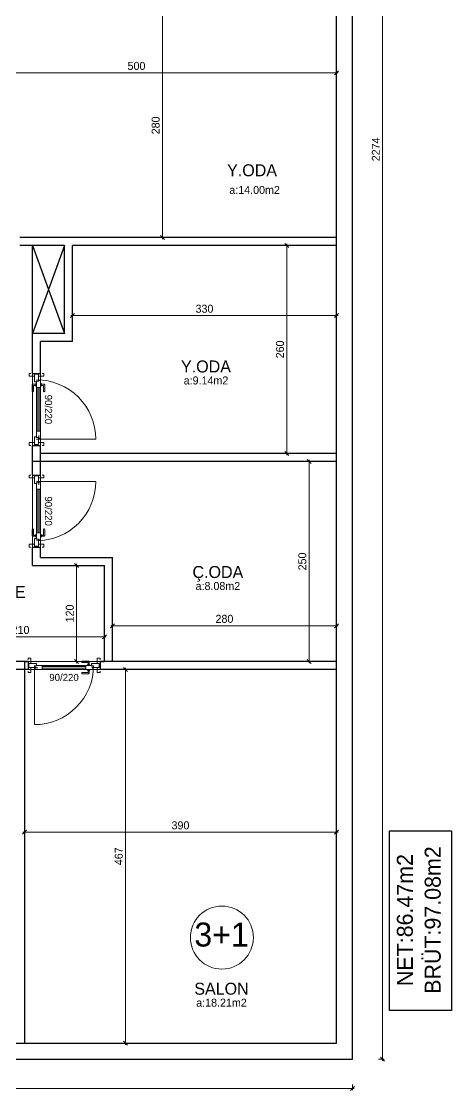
# Model space of a CAD drawing. Header units: centimetres. Extents: x 562865 to 1310255, y -148070 to 32737.
# Drawn here: x 592945 to 593483, y -5469 to -4132 of the extents above; entities that cross this region are included whole.
import ezdxf
from ezdxf.enums import TextEntityAlignment as Align

# ---------------------------------------------------------------- set-up
doc = ezdxf.new("R2010")
doc.units = ezdxf.units.CM
doc.header["$LTSCALE"] = 2.5
doc.layers.get('0').update_dxf_attribs({"color": 86})
for name, color, linetype in [('alan', 7, 'Continuous'), ('kapi-yazi', 7, 'Continuous'), ('mahal', 7, 'Continuous')]:
    doc.layers.add(name, color=color, linetype=linetype)
for name, color, linetype, lineweight in [('DUVAR', 4, 'Continuous', 30), ('duvar-kesim', 7, 'Continuous', 0), ('GÖRÜNÜŞLER', 96, 'Continuous', 25), ('iç ölçü', 106, 'Continuous', 18), ('kapi', 9, 'Continuous', 0)]:
    doc.layers.add(name, color=color, linetype=linetype, lineweight=lineweight)
doc.styles.add('PINAR', font='comic.ttf')
doc.dimstyles.new('TEMİZ ÖLÇÜ', dxfattribs={"dimtxt": 10, "dimasz": 5, "dimexe": 1.8, "dimexo": 0.625, "dimgap": 3, "dimtad": 1, "dimdec": 0, "dimrnd": 0.5, "dimzin": 1, "dimdsep": 46, "dimtxsty": 'PINAR', "dimblk": 'OBLIQUE', "dimcen": 0.9, "dimdle": 2, "dimclrd": 256, "dimclre": 256, "dimclrt": 7, "dimadec": 0, "dimazin": 0, "dimtfac": 1, "dimtdec": 0, "dimtofl": 0, "dimtmove": 2, "dimatfit": 2, "dimfxl": 10, "dimfxlon": 1, "dimlwd": -1, "dimlwe": -1, "dimarcsym": 0})

# ---------------------------------------------------------------- blocks, each defined once
blk = doc.blocks.new('fm-door1')
at = {"linetype": 'Continuous'}
for p, q in [((0, 25), (0, -25)), ((100, 25), (0, 25)), ((80, 32), (80, 0)), ((84, 28), (128, 28)), ((90, 50), (910, 50)), ((90, 50), (90, 30)), ((100, 30), (90, 30)), ((100, 30), (100, -5)), ((100, 30), (100, -5)), ((100, 0), (900, 0)), ((190, 50), (190, 0)), ((810, 50), (810, 0)), ((910, 30), (900, 30)), ((900, 30), (900, -5)), ((900, 25), (1000, 25)), ((910, 50), (910, 30)), ((1000, 25), (1000, -25)), ((110, -25), (0, -25)), ((100, -5), (110, -5)), ((110, -5), (100, -5)), ((110, -5), (110, -25)), ((110, -25), (110, -5)), ((890, -25), (890, -5)), ((890, -5), (900, -5)), ((890, -25), (1000, -25))]:
    blk.add_line(p, q, dxfattribs=at)
at = {"color": 8, "linetype": 'Continuous'}
for p, q in [((190, 35), (810, 35)), ((190, 15), (810, 15))]:
    blk.add_line(p, q, dxfattribs=at)
at = {"linetype": 'Continuous'}
for points in [[(858, 58), (858, 89, 0.414214), (842, 104), (759, 104, 1), (759, 89), (835, 89, -0.414214), (842, 81), (842, 58)], [(858, -8), (858, -39, -0.414214), (842, -54), (759, -54, -1), (759, -39), (835, -39, 0.414214), (842, -31), (842, -8)]]:
    blk.add_lwpolyline(points, format="xyb", dxfattribs=at)
for points in [[(869, 50), (869, 58), (831, 58), (831, 50)], [(869, 0), (869, -8), (831, -8), (831, 0)]]:
    blk.add_lwpolyline(points, dxfattribs=at)
blk.add_circle((84, 32), 4.26, dxfattribs=at)
blk = doc.blocks.new('_Oblique')
at = {"color": 0, "linetype": 'ByBlock', "lineweight": -2}
blk.add_line((-0.5, -0.5), (0.5, 0.5), dxfattribs=at)
blk = doc.blocks.new('*D276')
at = {"layer": 'Defpoints', "color": 0}
for p in [(593121.2, -4942.2), (593074.9, -5409.2), (593121.2, -5409.2)]:
    blk.add_point(p, dxfattribs=at)
at = {"layer": 'iç ölçü'}
for p, q in [((593079.9, -4942.2), (593073.1, -4942.2)), ((593074.9, -4940.2), (593074.9, -5411.2)), ((593079.9, -5409.2), (593073.1, -5409.2))]:
    blk.add_line(p, q, dxfattribs=at)
at = {"layer": 'iç ölçü', "linetype": 'ByBlock', "xscale": 5, "yscale": 5, "zscale": 5}
for p, rotation in [((593074.9, -4942.2), 90), ((593074.9, -5409.2), 270)]:
    blk.add_blockref('_Oblique', p, dxfattribs=dict(at, rotation=rotation))
at = {"layer": 'iç ölçü', "color": 7, "insert": (593066.4, -5175.7), "char_height": 10, "attachment_point": 5, "rotation": 90, "style": 'PINAR'}
blk.add_mtext('467', dxfattribs=at)
blk = doc.blocks.new('*D277')
at = {"layer": 'Defpoints', "color": 0}
for p in [(592948.6, -5117.1), (593338.6, -5117.1), (593338.6, -5145.7)]:
    blk.add_point(p, dxfattribs=at)
at = {"layer": 'iç ölçü'}
for p, q in [((592948.6, -5140.7), (592948.6, -5147.5)), ((593338.6, -5140.7), (593338.6, -5147.5)), ((592946.6, -5145.7), (593340.6, -5145.7))]:
    blk.add_line(p, q, dxfattribs=at)
at = {"layer": 'iç ölçü', "linetype": 'ByBlock', "xscale": 5, "yscale": 5, "zscale": 5, "rotation": 180}
blk.add_blockref('_Oblique', (592948.6, -5145.7), dxfattribs=at)
at = {"layer": 'iç ölçü', "linetype": 'ByBlock', "xscale": 5, "yscale": 5, "zscale": 5}
blk.add_blockref('_Oblique', (593338.6, -5145.7), dxfattribs=at)
at = {"layer": 'iç ölçü', "color": 7, "insert": (593143.6, -5137.1), "char_height": 10, "attachment_point": 5, "style": 'PINAR'}
blk.add_mtext('390', dxfattribs=at)
blk = doc.blocks.new('*D278')
at = {"layer": 'Defpoints', "color": 0}
for p in [(593281.2, -4682.2), (593304.5, -4682.2), (593281.2, -4932.2)]:
    blk.add_point(p, dxfattribs=at)
at = {"layer": 'iç ölçü'}
for p, q in [((593299.5, -4682.2), (593306.3, -4682.2)), ((593304.5, -4934.2), (593304.5, -4680.2)), ((593299.5, -4932.2), (593306.3, -4932.2))]:
    blk.add_line(p, q, dxfattribs=at)
at = {"layer": 'iç ölçü', "linetype": 'ByBlock', "xscale": 5, "yscale": 5, "zscale": 5}
for p, rotation in [((593304.5, -4682.2), 90), ((593304.5, -4932.2), 270)]:
    blk.add_blockref('_Oblique', p, dxfattribs=dict(at, rotation=rotation))
at = {"layer": 'iç ölçü', "color": 7, "insert": (593296, -4807.2), "char_height": 10, "attachment_point": 5, "rotation": 90, "style": 'PINAR'}
blk.add_mtext('250', dxfattribs=at)
blk = doc.blocks.new('*D279')
at = {"layer": 'Defpoints', "color": 0}
for p in [(593058.6, -4828.7), (593338.6, -4828.7), (593338.6, -4887.5)]:
    blk.add_point(p, dxfattribs=at)
at = {"layer": 'iç ölçü'}
for p, q in [((593056.6, -4887.5), (593340.6, -4887.5)), ((593058.6, -4882.5), (593058.6, -4889.3)), ((593338.6, -4882.5), (593338.6, -4889.3))]:
    blk.add_line(p, q, dxfattribs=at)
at = {"layer": 'iç ölçü', "linetype": 'ByBlock', "xscale": 5, "yscale": 5, "zscale": 5, "rotation": 180}
blk.add_blockref('_Oblique', (593058.6, -4887.5), dxfattribs=at)
at = {"layer": 'iç ölçü', "linetype": 'ByBlock', "xscale": 5, "yscale": 5, "zscale": 5}
blk.add_blockref('_Oblique', (593338.6, -4887.5), dxfattribs=at)
at = {"layer": 'iç ölçü', "color": 7, "insert": (593198.6, -4879), "char_height": 10, "attachment_point": 5, "style": 'PINAR'}
blk.add_mtext('280', dxfattribs=at)
blk = doc.blocks.new('*D280')
at = {"layer": 'Defpoints', "color": 0}
for p in [(593262.7, -4412.2), (593276.6, -4412.2), (593262.7, -4672.2)]:
    blk.add_point(p, dxfattribs=at)
at = {"layer": 'iç ölçü'}
for p, q in [((593271.6, -4412.2), (593278.4, -4412.2)), ((593276.6, -4674.2), (593276.6, -4410.2)), ((593271.6, -4672.2), (593278.4, -4672.2))]:
    blk.add_line(p, q, dxfattribs=at)
at = {"layer": 'iç ölçü', "linetype": 'ByBlock', "xscale": 5, "yscale": 5, "zscale": 5}
for p, rotation in [((593276.6, -4412.2), 90), ((593276.6, -4672.2), 270)]:
    blk.add_blockref('_Oblique', p, dxfattribs=dict(at, rotation=rotation))
at = {"layer": 'iç ölçü', "color": 7, "insert": (593268.1, -4542.2), "char_height": 10, "attachment_point": 5, "rotation": 90, "style": 'PINAR'}
blk.add_mtext('260', dxfattribs=at)
blk = doc.blocks.new('*D281')
at = {"layer": 'Defpoints', "color": 0}
for p in [(593338.6, -4499.8), (593008.6, -4506), (593338.6, -4506)]:
    blk.add_point(p, dxfattribs=at)
at = {"layer": 'iç ölçü'}
for p, q in [((593006.6, -4499.8), (593340.6, -4499.8)), ((593008.6, -4504.8), (593008.6, -4498)), ((593338.6, -4504.8), (593338.6, -4498))]:
    blk.add_line(p, q, dxfattribs=at)
at = {"layer": 'iç ölçü', "linetype": 'ByBlock', "xscale": 5, "yscale": 5, "zscale": 5, "rotation": 180}
blk.add_blockref('_Oblique', (593008.6, -4499.8), dxfattribs=at)
at = {"layer": 'iç ölçü', "linetype": 'ByBlock', "xscale": 5, "yscale": 5, "zscale": 5}
blk.add_blockref('_Oblique', (593338.6, -4499.8), dxfattribs=at)
at = {"layer": 'iç ölçü', "color": 7, "insert": (593173.6, -4491.4), "char_height": 10, "attachment_point": 5, "style": 'PINAR'}
blk.add_mtext('330', dxfattribs=at)
blk = doc.blocks.new('*D282')
at = {"layer": 'Defpoints', "color": 0}
for p in [(593088.6, -4122.2), (593121.1, -4122.2), (593088.6, -4402.2)]:
    blk.add_point(p, dxfattribs=at)
at = {"layer": 'iç ölçü'}
for p, q in [((593116.1, -4122.2), (593122.9, -4122.2)), ((593121.1, -4404.2), (593121.1, -4120.2)), ((593116.1, -4402.2), (593122.9, -4402.2))]:
    blk.add_line(p, q, dxfattribs=at)
at = {"layer": 'iç ölçü', "linetype": 'ByBlock', "xscale": 5, "yscale": 5, "zscale": 5}
for p, rotation in [((593121.1, -4122.2), 90), ((593121.1, -4402.2), 270)]:
    blk.add_blockref('_Oblique', p, dxfattribs=dict(at, rotation=rotation))
at = {"layer": 'iç ölçü', "color": 7, "insert": (593112.6, -4262.2), "char_height": 10, "attachment_point": 5, "rotation": 90, "style": 'PINAR'}
blk.add_mtext('280', dxfattribs=at)
blk = doc.blocks.new('*D283')
at = {"layer": 'Defpoints', "color": 0}
for p in [(592838.6, -4165.4), (593338.6, -4165.4), (593338.6, -4196.3)]:
    blk.add_point(p, dxfattribs=at)
at = {"layer": 'iç ölçü'}
for p, q in [((592838.6, -4191.3), (592838.6, -4198.1)), ((593338.6, -4191.3), (593338.6, -4198.1)), ((592836.6, -4196.3), (593340.6, -4196.3))]:
    blk.add_line(p, q, dxfattribs=at)
at = {"layer": 'iç ölçü', "linetype": 'ByBlock', "xscale": 5, "yscale": 5, "zscale": 5, "rotation": 180}
blk.add_blockref('_Oblique', (592838.6, -4196.3), dxfattribs=at)
at = {"layer": 'iç ölçü', "linetype": 'ByBlock', "xscale": 5, "yscale": 5, "zscale": 5}
blk.add_blockref('_Oblique', (593338.6, -4196.3), dxfattribs=at)
at = {"layer": 'iç ölçü', "color": 7, "insert": (593088.6, -4187.9), "char_height": 10, "attachment_point": 5, "style": 'PINAR'}
blk.add_mtext('500', dxfattribs=at)
blk = doc.blocks.new('*D262')
at = {"layer": 'Defpoints', "color": 0}
for p in [(593048.6, -4901.3), (592838.6, -4906.5), (593048.6, -4906.5)]:
    blk.add_point(p, dxfattribs=at)
at = {"layer": 'iç ölçü'}
for p, q in [((592836.6, -4901.3), (593050.6, -4901.3)), ((592838.6, -4905.9), (592838.6, -4899.5)), ((593048.6, -4905.9), (593048.6, -4899.5))]:
    blk.add_line(p, q, dxfattribs=at)
at = {"layer": 'iç ölçü', "linetype": 'ByBlock', "xscale": 5, "yscale": 5, "zscale": 5, "rotation": 180}
blk.add_blockref('_Oblique', (592838.6, -4901.3), dxfattribs=at)
at = {"layer": 'iç ölçü', "linetype": 'ByBlock', "xscale": 5, "yscale": 5, "zscale": 5}
blk.add_blockref('_Oblique', (593048.6, -4901.3), dxfattribs=at)
at = {"layer": 'iç ölçü', "color": 7, "insert": (592943.6, -4892.9), "char_height": 10, "attachment_point": 5, "style": 'PINAR'}
blk.add_mtext('210', dxfattribs=at)
blk = doc.blocks.new('*D263')
at = {"layer": 'Defpoints', "color": 0}
for p in [(593003.6, -4812.2), (593013.6, -4812.2), (592998, -4932.2)]:
    blk.add_point(p, dxfattribs=at)
at = {"layer": 'iç ölçü'}
for p, q in [((593013.6, -4934.2), (593013.6, -4810.2)), ((593008.6, -4812.2), (593015.4, -4812.2)), ((593008.6, -4932.2), (593015.4, -4932.2))]:
    blk.add_line(p, q, dxfattribs=at)
at = {"layer": 'iç ölçü', "linetype": 'ByBlock', "xscale": 5, "yscale": 5, "zscale": 5}
for p, rotation in [((593013.6, -4812.2), 90), ((593013.6, -4932.2), 270)]:
    blk.add_blockref('_Oblique', p, dxfattribs=dict(at, rotation=rotation))
at = {"layer": 'iç ölçü', "color": 7, "insert": (593005.2, -4872.2), "char_height": 10, "attachment_point": 5, "rotation": 90, "style": 'PINAR'}
blk.add_mtext('120', dxfattribs=at)
blk = doc.blocks.new('*D596')
at = {"layer": 'Defpoints', "color": 0}
for p in [(591918.6, -5429.2), (593358.6, -5429.2), (593358.6, -5466.1)]:
    blk.add_point(p, dxfattribs=at)
at = {"layer": 'iç ölçü'}
for p, q in [((591918.6, -5461.1), (591918.6, -5467.9)), ((593358.6, -5461.1), (593358.6, -5467.9)), ((591916.6, -5466.1), (593360.6, -5466.1))]:
    blk.add_line(p, q, dxfattribs=at)
at = {"layer": 'iç ölçü', "linetype": 'ByBlock', "xscale": 5, "yscale": 5, "zscale": 5, "rotation": 180}
blk.add_blockref('_Oblique', (591918.6, -5466.1), dxfattribs=at)
at = {"layer": 'iç ölçü', "linetype": 'ByBlock', "xscale": 5, "yscale": 5, "zscale": 5}
blk.add_blockref('_Oblique', (593358.6, -5466.1), dxfattribs=at)
at = {"layer": 'iç ölçü', "color": 7, "insert": (592638.6, -5457.7), "char_height": 10, "attachment_point": 5, "style": 'PINAR'}
blk.add_mtext('1440', dxfattribs=at)
blk = doc.blocks.new('*D597')
at = {"layer": 'Defpoints', "color": 0}
for p in [(593358.6, -3155.2), (593396.4, -3155.2), (593358.6, -5429.2)]:
    blk.add_point(p, dxfattribs=at)
at = {"layer": 'iç ölçü'}
for p, q in [((593396.4, -5431.2), (593396.4, -3153.2)), ((593391.4, -3155.2), (593398.2, -3155.2)), ((593391.4, -5429.2), (593398.2, -5429.2))]:
    blk.add_line(p, q, dxfattribs=at)
at = {"layer": 'iç ölçü', "linetype": 'ByBlock', "xscale": 5, "yscale": 5, "zscale": 5}
for p, rotation in [((593396.4, -3155.2), 90), ((593396.4, -5429.2), 270)]:
    blk.add_blockref('_Oblique', p, dxfattribs=dict(at, rotation=rotation))
at = {"layer": 'iç ölçü', "color": 7, "insert": (593387.9, -4292.2), "char_height": 10, "attachment_point": 5, "rotation": 90, "style": 'PINAR'}
blk.add_mtext('2274', dxfattribs=at)

msp = doc.modelspace()

# ---------------------------------------------------------------- linework, layer by layer
at = {"layer": 'DUVAR'}
for p, q in [((593338.6, -4402.2), (592942.7, -4402.2)), ((592998.6, -4412.2), (592942.7, -4412.2)), ((592998.6, -4522.2), (592998.6, -4412.2)), ((593008.6, -4532.2), (593008.6, -4412.2)), ((593338.6, -4412.2), (593008.6, -4412.2)), ((592958.6, -4572.2), (592958.6, -4522.2)), ((592998.6, -4522.2), (592958.6, -4522.2)), ((592968.6, -4572.2), (592968.6, -4532.2)), ((593008.6, -4532.2), (592968.6, -4532.2)), ((592958.6, -4572.2), (592968.6, -4572.2)), ((592958.6, -4699.3), (592958.6, -4662.2)), ((592958.6, -4662.2), (592968.6, -4662.2)), ((592968.6, -4699.3), (592968.6, -4662.2)), ((593338.6, -4672.2), (592968.6, -4672.2)), ((593338.6, -4682.2), (592958.6, -4682.2)), ((592958.6, -4699.3), (592968.6, -4699.3)), ((592958.6, -4812.2), (592958.6, -4789.3)), ((592958.6, -4789.3), (592968.6, -4789.3)), ((592968.6, -4802.2), (592968.6, -4789.3)), ((592968.6, -4802.2), (593058.6, -4802.2)), ((593058.6, -4932.2), (593058.6, -4802.2)), ((592958.6, -4812.2), (593048.6, -4812.2)), ((593048.6, -4932.2), (593048.6, -4812.2)), ((592953, -4932.2), (592933.9, -4932.2)), ((592953, -4942.2), (592933.9, -4942.2)), ((592948.6, -4932.2), (592948.6, -5409.2)), ((592948.6, -4932.2), (592953, -4932.2)), ((592953, -4932.2), (592953, -4942.2)), ((593338.6, -4932.2), (593043, -4932.2)), ((593043, -4932.2), (593048.6, -4932.2)), ((593043, -4932.2), (593043, -4942.2)), ((593338.6, -4942.2), (593043, -4942.2))]:
    msp.add_line(p, q, dxfattribs=at)
for points in [[(591918.6, -4142.2), (591918.6, -5429.2), (593358.6, -5429.2), (593358.6, -3155.2), (591918.6, -3155.2), (591918.6, -3992.2)], [(591938.6, -4162.2), (591938.6, -5409.2), (593338.6, -5409.2), (593338.6, -3175.2), (591938.6, -3175.2), (591938.6, -3972.2)]]:
    msp.add_lwpolyline(points, dxfattribs=at)
at = {"layer": 'duvar-kesim'}
for p, q in [((592958.6, -4662.2), (592958.6, -4572.2)), ((592968.6, -4662.2), (592968.6, -4572.2)), ((592958.6, -4699.3), (592958.6, -4789.3)), ((592968.6, -4699.3), (592968.6, -4789.3)), ((592953, -4932.2), (593043, -4932.2)), ((592953, -4942.2), (593043, -4942.2))]:
    msp.add_line(p, q, dxfattribs=at)
at = {"layer": 'GÖRÜNÜŞLER'}
for p, q in [((592958.6, -4522.2), (592958.6, -4412.2)), ((592958.6, -4412.2), (592998.6, -4522.2)), ((592998.6, -4412.2), (592958.6, -4522.2))]:
    msp.add_line(p, q, dxfattribs=at)
at = {"layer": 'GÖRÜNÜŞLER', "lineweight": 30}
msp.add_lwpolyline([(593405.1, -5368.5), (593405.1, -5144), (593482.7, -5144), (593482.7, -5368.5)], close=True, dxfattribs=at)
at = {"layer": 'iç ölçü'}
msp.add_lwpolyline([(591918.6, -3982.2), (591918.6, -3155.2), (593358.6, -3155.2), (593358.6, -5429.2), (591918.6, -5429.2), (591918.6, -4152.2)], dxfattribs=at)
msp.add_circle((593195.4, -5277.3), 39.4, dxfattribs=at)
at = {"layer": 'kapi'}
for points in [[(592956.6, -4572.2), (592954.6, -4572.2), (592954.6, -4575.7), (592961.1, -4575.7)], [(592970.6, -4572.2), (592972.6, -4572.2), (592972.6, -4575.7), (592966.1, -4575.7)], [(592956.6, -4662.2), (592954.6, -4662.2), (592954.6, -4658.7), (592961.1, -4658.7)], [(592970.6, -4662.2), (592972.6, -4662.2), (592972.6, -4658.7), (592966.1, -4658.7)], [(592956.6, -4699.3), (592954.6, -4699.3), (592954.6, -4702.8), (592961.1, -4702.8)], [(592970.6, -4699.3), (592972.6, -4699.3), (592972.6, -4702.8), (592966.1, -4702.8)], [(592956.6, -4789.3), (592954.6, -4789.3), (592954.6, -4785.8), (592961.1, -4785.8)], [(592970.6, -4789.3), (592972.6, -4789.3), (592972.6, -4785.8), (592966.1, -4785.8)], [(592953, -4930.2), (592953, -4928.2), (592956.5, -4928.2), (592956.5, -4934.7)], [(593043, -4930.2), (593043, -4928.2), (593039.5, -4928.2), (593039.5, -4934.7)], [(592953, -4944.2), (592953, -4946.2), (592956.5, -4946.2), (592956.5, -4939.7)], [(593043, -4944.2), (593043, -4946.2), (593039.5, -4946.2), (593039.5, -4939.7)]]:
    msp.add_lwpolyline(points, dxfattribs=at)
for points in [[(592963.6, -4654.2), (593037.6, -4654.2, 0.414214), (592963.6, -4580.2, 0.414214)], [(592963.6, -4707.3), (593037.6, -4707.3, -0.414214), (592963.6, -4781.3, -0.414214)], [(592961, -4937.2), (592961, -5011.2, 0.414214), (593035, -4937.2, 0.414214)]]:
    msp.add_lwpolyline(points, format="xyb", dxfattribs=at)

# ---------------------------------------------------------------- block references
at = {"layer": 'kapi', "xscale": 0.08800000000021961}
for p, yscale, zscale, rotation in [((592963.6, -4661.2), -0.09999999999990905, 0.08800000000000001, 90.00004471328201), ((592963.6, -4700.3), 0.09999999999990905, 0.08799999999999991, 270.0000447132821)]:
    msp.add_blockref('fm-door1', p, dxfattribs=dict(at, yscale=yscale, zscale=zscale, rotation=rotation))
at = {"layer": 'kapi', "xscale": 0.08800000000000001, "yscale": -0.09999999999990905, "zscale": 0.08800000000000001}
msp.add_blockref('fm-door1', (592954, -4937.2), dxfattribs=at)

# ---------------------------------------------------------------- texts
at = {"layer": 'alan', "style": 'PINAR'}
for s, p in [('a:14.00m2', (593236.3, -4347.9)), ('a:9.14m2', (593175.5, -4586)), ('a:8.08m2', (593190.4, -4842.9)), ('a:18.21m2', (593194.9, -5363.7))]:
    msp.add_text(s, height=10, dxfattribs=at).set_placement(p, align=Align.CENTER)
at = {"layer": 'alan', "lineweight": 90, "style": 'PINAR'}
for s, p in [('BRÜT:97.08m2', (593469, -5255.4)), ('NET:86.47m2', (593434.2, -5255.4))]:
    msp.add_text(s, height=20, rotation=90, dxfattribs=at).set_placement(p, align=Align.CENTER)
at = {"layer": 'kapi-yazi', "style": 'PINAR'}
for p in [(592978.6, -4617.2), (592978.6, -4744.3)]:
    msp.add_text('90/220', height=9, rotation=270, dxfattribs=at).set_placement(p, align=Align.MIDDLE_CENTER)
msp.add_text('90/220', height=9, dxfattribs=at).set_placement((592998, -4952.2), align=Align.MIDDLE_CENTER)
at = {"layer": 'mahal', "style": 'PINAR'}
for s, height, p in [('Y.ODA', 15, (593233.1, -4325.8)), ('Y.ODA', 15, (593175.5, -4571)), ('Ç.ODA', 15, (593190.4, -4827.9)), ('ANTRE', 15, (592916, -4852.8)), ('3+1', 30, (593195, -5288.5)), ('SALON', 15, (593194.9, -5348.7))]:
    msp.add_text(s, height=height, dxfattribs=at).set_placement(p, align=Align.CENTER)

# ---------------------------------------------------------------- dimensions: what is measured, and where the dimension line sits
at = {"layer": 'iç ölçü'}
for base, p1, p2, picture, middle in [((593396.4, -3155.2), (593358.6, -5429.2), (593358.6, -3155.2), '*D597', (593387.9, -4292.2)), ((593121.1, -4122.2), (593088.6, -4402.2), (593088.6, -4122.2), '*D282', (593112.6, -4262.2)), ((593276.6, -4412.2), (593262.7, -4672.2), (593262.7, -4412.2), '*D280', (593268.1, -4542.2)), ((593304.5, -4682.2), (593281.2, -4932.2), (593281.2, -4682.2), '*D278', (593296, -4807.2)), ((593013.6, -4812.2), (592998, -4932.2), (593003.6, -4812.2), '*D263', (593005.2, -4872.2)), ((593074.9, -5409.2), (593121.2, -4942.2), (593121.2, -5409.2), '*D276', (593066.4, -5175.7))]:
    dim = msp.add_linear_dim(base=base, p1=p1, p2=p2, angle=90, dimstyle='TEMİZ ÖLÇÜ', override={"dimfxl": 5, "dimarcsym": 1}, dxfattribs=at)
    dim.commit()
    dim.dimension.update_dxf_attribs({"geometry": picture, "text_midpoint": middle})
for base, p1, p2, picture, middle in [((593338.6, -4196.3), (592838.6, -4165.4), (593338.6, -4165.4), '*D283', (593088.6, -4187.9)), ((593338.6, -4499.8), (593008.6, -4506), (593338.6, -4506), '*D281', (593173.6, -4491.4)), ((593338.6, -4887.5), (593058.6, -4828.7), (593338.6, -4828.7), '*D279', (593198.6, -4879)), ((593048.6, -4901.3), (592838.6, -4906.5), (593048.6, -4906.5), '*D262', (592943.6, -4892.9)), ((593338.6, -5145.7), (592948.6, -5117.1), (593338.6, -5117.1), '*D277', (593143.6, -5137.1)), ((593358.6, -5466.1), (591918.6, -5429.2), (593358.6, -5429.2), '*D596', (592638.6, -5457.7))]:
    dim = msp.add_linear_dim(base=base, p1=p1, p2=p2, dimstyle='TEMİZ ÖLÇÜ', override={"dimfxl": 5, "dimarcsym": 1}, dxfattribs=at)
    dim.commit()
    dim.dimension.update_dxf_attribs({"geometry": picture, "text_midpoint": middle})

doc.saveas('drawing.dxf')
